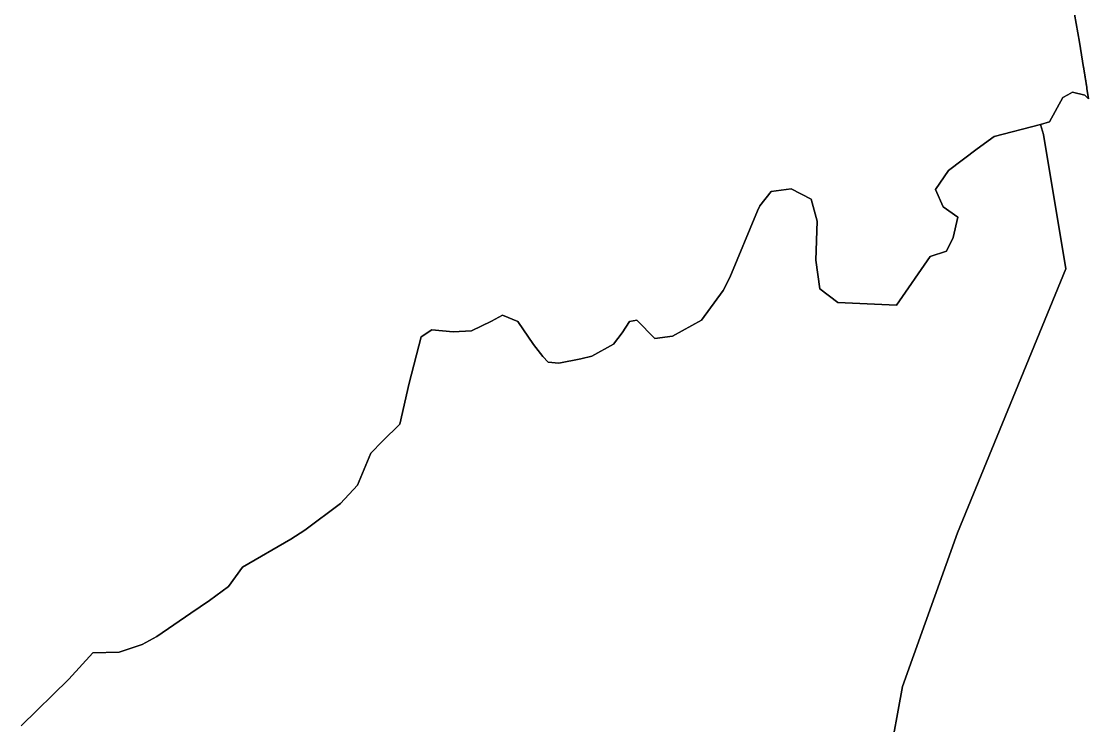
# Model space of a CAD drawing. Header units: inches. Extents: x 130170 to 284068, y 377793 to 804530.
# Drawn here: x 194186 to 196323, y 474019 to 475431 of the extents above; entities that cross this region are included whole.
import ezdxf

# ---------------------------------------------------------------- set-up
doc = ezdxf.new("R2010")
doc.units = ezdxf.units.IN
doc.header["$MEASUREMENT"] = 0
doc.layers.add('muni_il', color=7, linetype='Continuous')

msp = doc.modelspace()

# ---------------------------------------------------------------- linework, layer by layer
at = {"layer": 'muni_il'}
for points in [[(196294.9, 475445.4), (196298.5, 475426.6), (196301.9, 475407.9), (196305.1, 475389.2), (196309.3, 475363.6), (196313.4, 475338.1), (196313.4, 475337.9), (196313.5, 475337.7), (196313.5, 475337.5), (196313.5, 475337.3), (196313.6, 475337.1), (196313.6, 475336.9), (196313.6, 475336.7), (196313.7, 475336.5), (196313.7, 475336.3), (196313.7, 475336.1), (196313.8, 475335.9), (196313.8, 475335.7), (196313.8, 475335.5), (196313.9, 475335.3), (196313.9, 475335.1), (196313.9, 475334.9), (196313.9, 475334.7), (196314, 475334.5), (196314, 475334.3), (196314, 475334.1), (196314.1, 475333.9), (196314.1, 475333.7), (196314.1, 475333.5), (196314.2, 475333.3), (196314.2, 475333.1), (196314.2, 475332.9), (196314.3, 475332.7), (196314.3, 475332.5), (196314.3, 475332.3), (196314.4, 475332.1), (196314.4, 475331.9), (196314.4, 475331.7), (196314.5, 475331.5), (196314.5, 475331.3), (196314.5, 475331.1), (196314.5, 475330.9), (196314.6, 475330.7), (196314.6, 475330.6), (196314.6, 475330.4), (196314.7, 475330.2), (196314.7, 475330), (196314.7, 475329.8), (196314.8, 475329.6), (196314.8, 475329.4), (196314.8, 475329.2), (196314.9, 475329), (196314.9, 475328.8), (196314.9, 475328.6), (196315, 475328.4), (196315, 475328.2), (196315, 475328), (196315.1, 475327.8), (196315.1, 475327.6), (196315.1, 475327.4), (196315.2, 475327.2), (196315.2, 475327), (196315.2, 475326.8), (196315.2, 475326.6), (196315.3, 475326.4), (196315.3, 475326.2), (196315.3, 475326), (196315.4, 475325.8), (196315.4, 475325.6), (196315.4, 475325.4), (196315.5, 475325.2), (196315.5, 475325), (196315.5, 475324.8), (196315.6, 475324.6), (196315.6, 475324.4), (196315.6, 475324.2), (196315.7, 475324), (196315.7, 475323.8), (196315.7, 475323.6), (196315.8, 475323.4), (196315.8, 475323.2), (196315.8, 475323), (196315.9, 475322.9), (196315.9, 475322.7), (196315.9, 475322.5), (196315.9, 475322.3), (196316, 475322.1), (196316, 475321.9), (196316, 475321.7), (196316.1, 475321.5), (196316.1, 475321.3), (196316.1, 475321.1), (196316.2, 475320.9), (196316.2, 475320.7), (196316.2, 475320.5), (196316.3, 475320.3), (196316.3, 475320.1), (196316.3, 475319.9), (196316.4, 475319.7), (196316.4, 475319.5), (196316.4, 475319.3), (196316.5, 475319.1), (196316.5, 475318.9), (196316.5, 475318.7), (196316.6, 475318.5), (196316.6, 475318.3), (196316.6, 475318.1), (196316.6, 475317.9), (196316.7, 475317.7), (196316.7, 475317.5), (196316.7, 475317.3), (196316.8, 475317.1), (196316.8, 475316.9), (196316.8, 475316.7), (196316.9, 475316.5), (196316.9, 475316.3), (196316.9, 475316.1), (196317, 475315.9), (196317, 475315.7), (196317, 475315.5), (196317.1, 475315.3), (196317.1, 475315.2), (196317.1, 475315), (196317.2, 475314.8), (196317.2, 475314.6), (196317.2, 475314.4), (196317.3, 475314.2), (196317.3, 475314), (196317.3, 475313.8), (196317.4, 475313.6), (196317.4, 475313.4), (196317.4, 475313.2), (196317.4, 475313), (196317.5, 475312.8), (196317.5, 475312.6), (196317.5, 475312.4), (196317.6, 475312.2), (196317.6, 475312), (196317.6, 475311.8), (196317.7, 475311.6), (196317.7, 475311.4), (196317.7, 475311.2), (196317.8, 475311), (196317.8, 475310.8), (196317.8, 475310.6), (196317.9, 475310.4), (196317.9, 475310.2), (196317.9, 475310), (196318, 475309.8), (196318, 475309.6), (196318, 475309.4), (196318.1, 475309.2), (196318.1, 475309), (196318.1, 475308.8), (196318.2, 475308.6), (196318.2, 475308.4), (196318.2, 475308.2), (196318.2, 475308), (196318.3, 475307.8), (196318.3, 475307.6), (196318.3, 475307.5), (196318.4, 475307.3), (196318.4, 475307.1), (196318.4, 475306.9), (196318.5, 475306.7), (196318.5, 475306.5), (196318.5, 475306.3), (196318.6, 475306.1), (196318.6, 475305.9), (196318.6, 475305.7), (196318.7, 475305.5), (196318.7, 475305.3), (196318.7, 475305.1), (196318.8, 475304.9), (196318.8, 475304.7), (196318.8, 475304.5), (196318.9, 475304.3), (196318.9, 475304.1), (196318.9, 475303.9), (196319, 475303.7), (196319, 475303.5), (196319, 475303.3), (196319.1, 475303.1), (196319.1, 475302.9), (196319.1, 475302.7), (196319.1, 475302.5), (196319.2, 475302.3), (196319.2, 475302.1), (196319.2, 475301.9), (196319.3, 475301.7), (196319.3, 475301.5), (196319.3, 475301.3), (196319.4, 475301.1), (196319.4, 475300.9), (196319.4, 475300.7), (196319.5, 475300.5), (196319.5, 475300.3), (196319.5, 475300.1), (196319.6, 475300), (196319.6, 475299.8), (196319.6, 475299.6), (196319.7, 475299.4), (196319.7, 475299.2), (196319.7, 475299), (196319.8, 475298.8), (196319.8, 475298.6), (196319.8, 475298.4), (196319.9, 475298.2), (196319.9, 475298), (196319.9, 475297.8), (196320, 475297.6), (196320, 475297.4), (196320, 475297.2), (196320, 475297), (196320.1, 475296.6), (196323.5, 475275.7), (196315.8, 475282.9), (196291.2, 475289.1), (196281.6, 475283.9), (196271.8, 475278.4), (196245.3, 475229.4), (196227, 475224.5), (196134.4, 475199.8), (196100, 475175.2), (196042.5, 475132.1), (196017.1, 475093.7), (196031.8, 475059.3), (196061.8, 475038.7), (196052, 474997.8), (196038.5, 474970.4), (196006.4, 474959.4), (195938.6, 474862.3), (195821, 474867.2), (195785.2, 474894.8), (195777, 474952.4), (195779.6, 475030.6), (195767.9, 475074.4), (195727.5, 475095.4), (195687.8, 475090), (195664.9, 475061.4), (195660.6, 475051.2), (195604.8, 474917.8), (195591.6, 474891.2), (195547.9, 474832.2), (195490, 474799.7), (195454.8, 474795.6), (195418.5, 474832.2), (195404.1, 474829.1), (195389.6, 474806.5), (195372, 474784), (195328.3, 474759.6), (195306.6, 474754.2), (195262.3, 474745.7), (195241.3, 474747.8), (195230.5, 474759.5), (195212, 474783.1), (195180.5, 474829.3), (195149.9, 474842), (195127.8, 474829.7), (195087.6, 474810.7), (195050.6, 474808.4), (195008.2, 474812.4), (194987, 474798.5), (194962.5, 474705.5), (194944.3, 474623.6), (194909.4, 474589.3), (194886.3, 474565.2), (194859.4, 474501.2), (194825.2, 474464.4), (194753.7, 474411.2), (194725.5, 474393.4), (194628.9, 474336.7), (194601.2, 474298), (194563.1, 474270.3), (194525.7, 474244.5), (194457.4, 474197.7), (194428.1, 474182.1), (194382.3, 474166.7), (194329.4, 474165.2), (194281.2, 474112.7), (194186.1, 474019.2)], [(195923.5, 473948.2), (195950.4, 474097.5), (196060.6, 474405.9), (196277.7, 474934.7), (196232.8, 475204), (196227, 475224.5), (196227, 475224.5), (196245.3, 475229.4), (196271.8, 475278.4), (196281.6, 475283.9), (196291.2, 475289.1), (196315.8, 475282.9), (196323.5, 475275.7), (196320.1, 475296.6), (196320, 475297), (196320, 475297.2), (196320, 475297.4), (196320, 475297.6), (196319.9, 475297.8), (196319.9, 475298), (196319.9, 475298.2), (196319.8, 475298.4), (196319.8, 475298.6), (196319.8, 475298.8), (196319.7, 475299), (196319.7, 475299.2), (196319.7, 475299.4), (196319.6, 475299.6), (196319.6, 475299.8), (196319.6, 475300), (196319.5, 475300.1), (196319.5, 475300.3), (196319.5, 475300.5), (196319.4, 475300.7), (196319.4, 475300.9), (196319.4, 475301.1), (196319.3, 475301.3), (196319.3, 475301.5), (196319.3, 475301.7), (196319.2, 475301.9), (196319.2, 475302.1), (196319.2, 475302.3), (196319.1, 475302.5), (196319.1, 475302.7), (196319.1, 475302.9), (196319.1, 475303.1), (196319, 475303.3), (196319, 475303.5), (196319, 475303.7), (196318.9, 475303.9), (196318.9, 475304.1), (196318.9, 475304.3), (196318.8, 475304.5), (196318.8, 475304.7), (196318.8, 475304.9), (196318.7, 475305.1), (196318.7, 475305.3), (196318.7, 475305.5), (196318.6, 475305.7), (196318.6, 475305.9), (196318.6, 475306.1), (196318.5, 475306.3), (196318.5, 475306.5), (196318.5, 475306.7), (196318.4, 475306.9), (196318.4, 475307.1), (196318.4, 475307.3), (196318.3, 475307.5), (196318.3, 475307.6), (196318.3, 475307.8), (196318.2, 475308), (196318.2, 475308.2), (196318.2, 475308.4), (196318.2, 475308.6), (196318.1, 475308.8), (196318.1, 475309), (196318.1, 475309.2), (196318, 475309.4), (196318, 475309.6), (196318, 475309.8), (196317.9, 475310), (196317.9, 475310.2), (196317.9, 475310.4), (196317.8, 475310.6), (196317.8, 475310.8), (196317.8, 475311), (196317.7, 475311.2), (196317.7, 475311.4), (196317.7, 475311.6), (196317.6, 475311.8), (196317.6, 475312), (196317.6, 475312.2), (196317.5, 475312.4), (196317.5, 475312.6), (196317.5, 475312.8), (196317.4, 475313), (196317.4, 475313.2), (196317.4, 475313.4), (196317.4, 475313.6), (196317.3, 475313.8), (196317.3, 475314), (196317.3, 475314.2), (196317.2, 475314.4), (196317.2, 475314.6), (196317.2, 475314.8), (196317.1, 475315), (196317.1, 475315.2), (196317.1, 475315.3), (196317, 475315.5), (196317, 475315.7), (196317, 475315.9), (196316.9, 475316.1), (196316.9, 475316.3), (196316.9, 475316.5), (196316.8, 475316.7), (196316.8, 475316.9), (196316.8, 475317.1), (196316.7, 475317.3), (196316.7, 475317.5), (196316.7, 475317.7), (196316.6, 475317.9), (196316.6, 475318.1), (196316.6, 475318.3), (196316.6, 475318.5), (196316.5, 475318.7), (196316.5, 475318.9), (196316.5, 475319.1), (196316.4, 475319.3), (196316.4, 475319.5), (196316.4, 475319.7), (196316.3, 475319.9), (196316.3, 475320.1), (196316.3, 475320.3), (196316.2, 475320.5), (196316.2, 475320.7), (196316.2, 475320.9), (196316.1, 475321.1), (196316.1, 475321.3), (196316.1, 475321.5), (196316, 475321.7), (196316, 475321.9), (196316, 475322.1), (196315.9, 475322.3), (196315.9, 475322.5), (196315.9, 475322.7), (196315.9, 475322.9), (196315.8, 475323), (196315.8, 475323.2), (196315.8, 475323.4), (196315.7, 475323.6), (196315.7, 475323.8), (196315.7, 475324), (196315.6, 475324.2), (196315.6, 475324.4), (196315.6, 475324.6), (196315.5, 475324.8), (196315.5, 475325), (196315.5, 475325.2), (196315.4, 475325.4), (196315.4, 475325.6), (196315.4, 475325.8), (196315.3, 475326), (196315.3, 475326.2), (196315.3, 475326.4), (196315.2, 475326.6), (196315.2, 475326.8), (196315.2, 475327), (196315.2, 475327.2), (196315.1, 475327.4), (196315.1, 475327.6), (196315.1, 475327.8), (196315, 475328), (196315, 475328.2), (196315, 475328.4), (196314.9, 475328.6), (196314.9, 475328.8), (196314.9, 475329), (196314.8, 475329.2), (196314.8, 475329.4), (196314.8, 475329.6), (196314.7, 475329.8), (196314.7, 475330), (196314.7, 475330.2), (196314.6, 475330.4), (196314.6, 475330.6), (196314.6, 475330.7), (196314.5, 475330.9), (196314.5, 475331.1), (196314.5, 475331.3), (196314.5, 475331.5), (196314.4, 475331.7), (196314.4, 475331.9), (196314.4, 475332.1), (196314.3, 475332.3), (196314.3, 475332.5), (196314.3, 475332.7), (196314.2, 475332.9), (196314.2, 475333.1), (196314.2, 475333.3), (196314.1, 475333.5), (196314.1, 475333.7), (196314.1, 475333.9), (196314, 475334.1), (196314, 475334.3), (196314, 475334.5), (196313.9, 475334.7), (196313.9, 475334.9), (196313.9, 475335.1), (196313.9, 475335.3), (196313.8, 475335.5), (196313.8, 475335.7), (196313.8, 475335.9), (196313.7, 475336.1), (196313.7, 475336.3), (196313.7, 475336.5), (196313.6, 475336.7), (196313.6, 475336.9), (196313.6, 475337.1), (196313.5, 475337.3), (196313.5, 475337.5), (196313.5, 475337.7), (196313.4, 475337.9), (196313.4, 475338.1), (196309.3, 475363.6), (196305.1, 475389.2), (196301.9, 475407.9), (196298.5, 475426.6), (196294.9, 475445.4)], [(194186.1, 474019.2), (194281.2, 474112.7), (194329.4, 474165.2), (194382.3, 474166.7), (194428.1, 474182.1), (194457.4, 474197.7), (194525.7, 474244.5), (194563.1, 474270.3), (194601.2, 474298), (194628.9, 474336.7), (194725.5, 474393.4), (194753.7, 474411.2), (194825.2, 474464.4), (194859.4, 474501.2), (194886.3, 474565.2), (194909.4, 474589.3), (194944.3, 474623.6), (194962.5, 474705.5), (194987, 474798.5), (195008.2, 474812.4), (195050.6, 474808.4), (195087.6, 474810.7), (195127.8, 474829.7), (195149.9, 474842), (195180.5, 474829.3), (195212, 474783.1), (195230.5, 474759.5), (195241.3, 474747.8), (195262.3, 474745.7), (195306.6, 474754.2), (195328.3, 474759.6), (195372, 474784), (195389.6, 474806.5), (195404.1, 474829.1), (195418.5, 474832.2), (195454.8, 474795.6), (195490, 474799.7), (195547.9, 474832.2), (195591.6, 474891.2), (195604.8, 474917.8), (195660.6, 475051.2), (195664.9, 475061.4), (195687.8, 475090), (195727.5, 475095.4), (195767.9, 475074.4), (195779.6, 475030.6), (195777, 474952.4), (195785.2, 474894.8), (195821, 474867.2), (195938.6, 474862.3), (196006.4, 474959.4), (196038.5, 474970.4), (196052, 474997.8), (196061.8, 475038.7), (196031.8, 475059.3), (196017.1, 475093.7), (196042.5, 475132.1), (196100, 475175.2), (196134.4, 475199.8), (196227, 475224.5), (196227, 475224.5), (196232.8, 475204), (196277.7, 474934.7), (196060.6, 474405.9), (195950.4, 474097.5), (195923.5, 473948.2)]]:
    msp.add_lwpolyline(points, dxfattribs=at)

doc.saveas('drawing.dxf')
